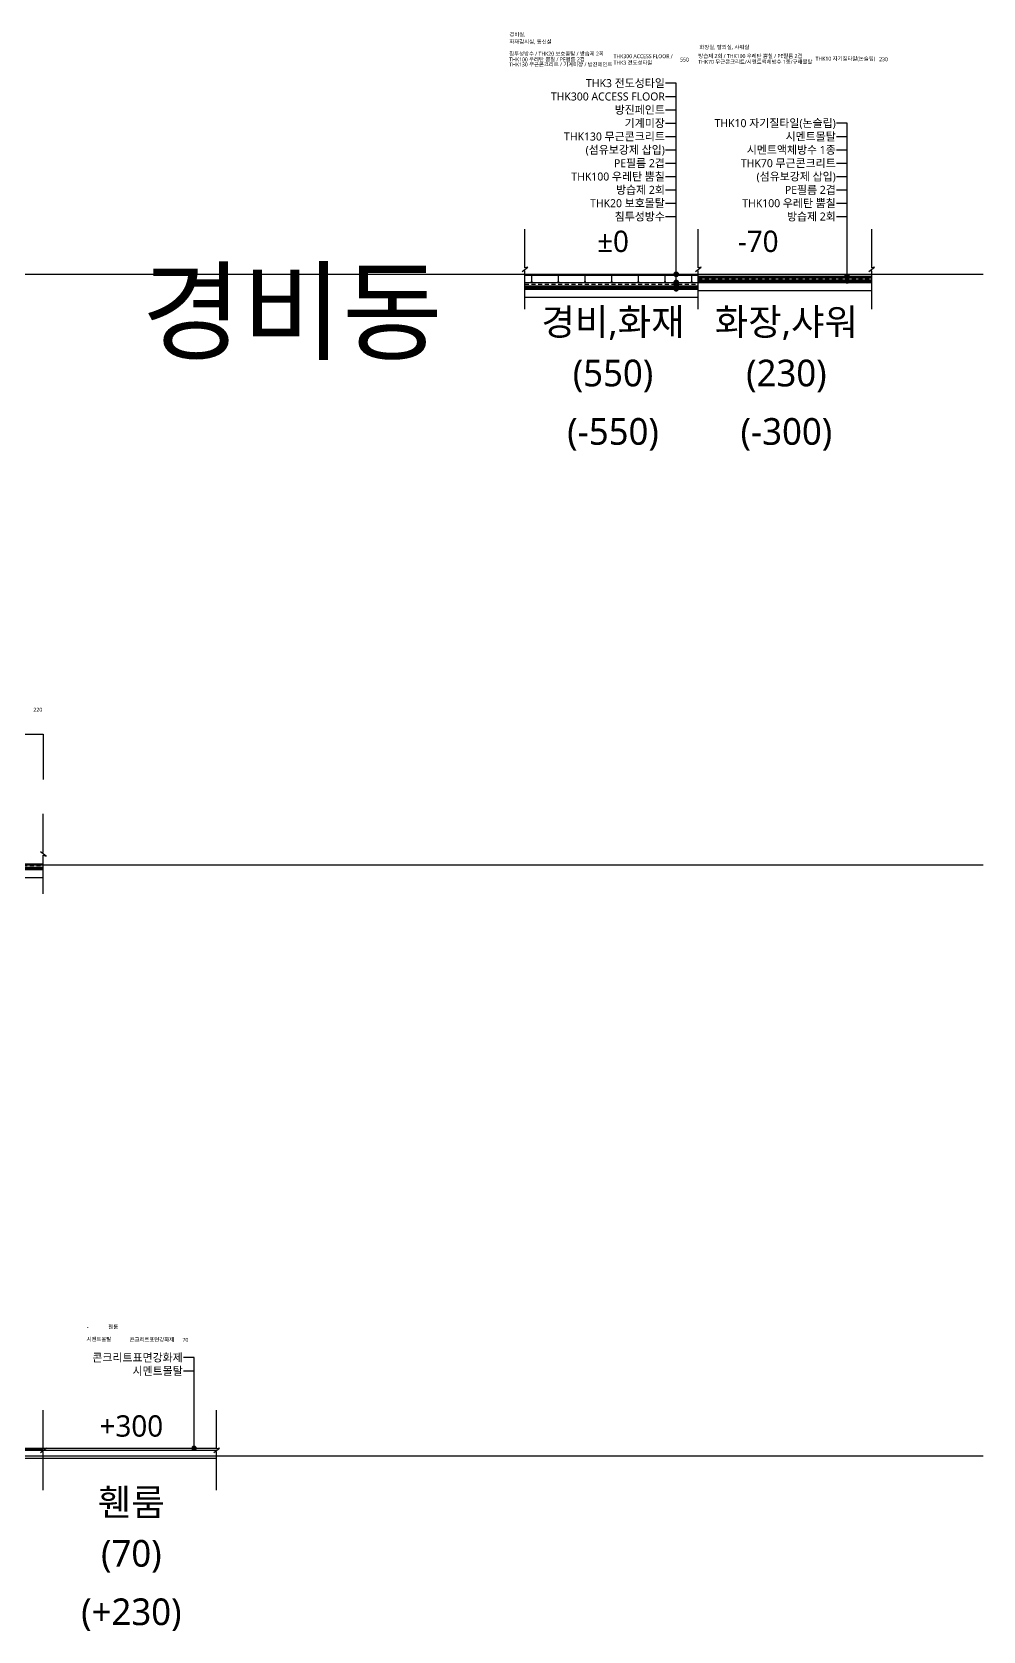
# Model space of a CAD drawing. Header units: millimetres. Extents: x 14892468 to 15300900, y -3565850 to -3401345.
# Drawn here: x 15054773 to 15090429, y -3550083 to -3490154 of the extents above; entities that cross this region are included whole.
import ezdxf
from ezdxf.enums import TextEntityAlignment as Align

# ---------------------------------------------------------------- set-up
doc = ezdxf.new("R2010")
doc.units = ezdxf.units.MM
doc.header["$LTSCALE"] = 100
doc.header["$MEASUREMENT"] = 0
doc.linetypes.add('HID', pattern=[2.5, 1.5, -1])
doc.layers.get('0').update_dxf_attribs({"linetype": 'CONTINUOUS'})
doc.layers.get('Defpoints').update_dxf_attribs({"color": 171, "linetype": 'CONTINUOUS'})
for name, color, linetype in [('ACCESS FLOOR', 9, 'CONTINUOUS'), ('FIN', 9, 'CONTINUOUS'), ('FIN(아스콘)', 3, 'CONTINUOUS'), ('HAT-252', 252, 'CONTINUOUS'), ('INS', 9, 'BATTING'), ('LED', 7, 'CONTINUOUS'), ('SYM', 7, 'CONTINUOUS'), ('TEXT(MIN)', 7, 'CONTINUOUS'), ('TEXT-기입', 6, 'CONTINUOUS'), ('wire-meshes', 1, 'CONTINUOUS')]:
    doc.layers.add(name, color=color, linetype=linetype)
doc.styles.add('CGS', font='cgse', dxfattribs={"bigfont": 'cgs'})
doc.styles.add('나눔바른고딕', font='NanumBarunGothic.ttf')
doc.linetypes.add('BATTING', pattern='A,0.0001,-0.1,[134,ltypeshp.shx,S=0.1,R=0,X=-0.1,Y=0],-0.2,[134,ltypeshp.shx,S=0.1,R=180,X=0.1,Y=0],-0.1', length=0.4001)
doc.dimstyles.new('NDIM 1200', dxfattribs={"dimscale": 500, "dimtxt": 3, "dimasz": 1, "dimexe": 2, "dimexo": 2, "dimgap": 1, "dimtad": 1, "dimdec": 0, "dimdsep": 46, "dimtxsty": 'CGS', "dimblk": 'DOT0', "dimcen": 1, "dimdle": 8, "dimclrd": 2, "dimclre": 2, "dimclrt": 2, "dimadec": 0, "dimazin": 0, "dimtfac": 1, "dimtdec": 0, "dimtix": 1, "dimtmove": 2, "dimatfit": 3, "dimldrblk": 'DOT0', "dimfxl": 1, "dimtolj": 1, "dimtzin": 0, "dimlwd": -1, "dimlwe": -1, "dimarcsym": 0})

# ---------------------------------------------------------------- blocks, each defined once
blk = doc.blocks.new('DOT0')
blk.add_line((-3, 0), (3, 0))
at = {"color": 6}
blk.add_circle((0, 0), 0.75, dxfattribs=at)

msp = doc.modelspace()

# ---------------------------------------------------------------- hatches: boundary and pattern name
at = {"layer": 'LED'}
h = msp.add_hatch(color=256, dxfattribs=at)
h.dxf.hatch_style = 1
edge = h.paths.add_edge_path()
edge.add_arc((15078925.5, -3499236.1), 108, 0, 360)
h = msp.add_hatch(color=256, dxfattribs=at)
h.dxf.hatch_style = 1
edge = h.paths.add_edge_path()
edge.add_arc((15078925.5, -3499541.1), 108, 0, 360)
h = msp.add_hatch(color=256, dxfattribs=at)
h.dxf.hatch_style = 1
edge = h.paths.add_edge_path()
edge.add_arc((15078925.5, -3499606.1), 108, 0, 360)
h = msp.add_hatch(color=256, dxfattribs=at)
h.dxf.hatch_style = 1
edge = h.paths.add_edge_path()
edge.add_arc((15078925.5, -3499721.1), 108, 0, 360)
h = msp.add_hatch(color=256, dxfattribs=at)
h.dxf.hatch_style = 1
edge = h.paths.add_edge_path()
edge.add_arc((15085333.3, -3499311.1), 108, 0, 360)

# ---------------------------------------------------------------- linework, layer by layer
at = {"color": 2, "ltscale": 0.1}
for points in [[(15073254.7, -3499791.1), (15079754.7, -3499791.1)], [(15079754.7, -3499541.1), (15086254.7, -3499541.1)], [(15073254.7, -3500091.1), (15079754.7, -3500091.1)], [(15079754.7, -3499841.1), (15086254.7, -3499841.1)], [(15055197, -3521549.6), (15048697, -3521549.6)], [(15055197, -3521849.6), (15048697, -3521849.6)], [(15048697, -3543300.4), (15055197, -3543300.4)], [(15055197, -3543300.4), (15061697, -3543300.4)], [(15048697, -3543600.4), (15055197, -3543600.4)], [(15055197, -3543600.4), (15061697, -3543600.4)]]:
    msp.add_lwpolyline(points, dxfattribs=at)
at = {"layer": 'ACCESS FLOOR'}
for p, q in [((15079754.7, -3499241.1), (15073254.7, -3499241.1)), ((15073254.7, -3499244.1), (15079754.7, -3499244.1)), ((15073254.7, -3499254.1), (15079754.7, -3499254.1)), ((15073254.7, -3499264.1), (15073494.7, -3499264.1)), ((15073254.7, -3499274.7), (15073484.9, -3499274.7)), ((15073473.2, -3499535), (15073473.2, -3499541.1)), ((15073536.2, -3499535), (15073473.2, -3499535)), ((15073489.7, -3499294.1), (15073482.2, -3499264.1)), ((15073519.7, -3499294.1), (15073489.7, -3499294.1)), ((15073494.7, -3499254.1), (15073494.7, -3499274.7)), ((15073514.7, -3499254.1), (15073494.7, -3499254.1)), ((15073494.7, -3499274.7), (15073514.7, -3499274.7)), ((15073494.7, -3499398.2), (15073494.7, -3499418.8)), ((15073514.7, -3499398.2), (15073494.7, -3499398.2)), ((15073494.7, -3499418.8), (15073514.7, -3499418.8)), ((15073499.7, -3499294.1), (15073499.7, -3499398.2)), ((15073499.7, -3499418.8), (15073499.7, -3499535)), ((15073504.7, -3499244.1), (15073504.7, -3499254.1)), ((15073509.7, -3499398.2), (15073509.7, -3499294.1)), ((15073509.7, -3499535), (15073509.7, -3499418.8)), ((15073514.7, -3499274.7), (15073514.7, -3499254.1)), ((15073514.7, -3499264.1), (15074494.7, -3499264.1)), ((15073514.7, -3499418.8), (15073514.7, -3499398.2)), ((15073519.7, -3499294.1), (15073527.2, -3499264.1)), ((15073524.6, -3499274.7), (15074484.9, -3499274.7)), ((15073536.2, -3499535), (15073536.2, -3499541.1)), ((15074473.2, -3499535), (15074473.2, -3499541.1)), ((15074536.2, -3499535), (15074473.2, -3499535)), ((15074489.7, -3499294.1), (15074482.2, -3499264.1)), ((15074519.7, -3499294.1), (15074489.7, -3499294.1)), ((15074494.7, -3499254.1), (15074494.7, -3499274.7)), ((15074514.7, -3499254.1), (15074494.7, -3499254.1)), ((15074494.7, -3499274.7), (15074514.7, -3499274.7)), ((15074494.7, -3499398.2), (15074494.7, -3499418.8)), ((15074514.7, -3499398.2), (15074494.7, -3499398.2)), ((15074494.7, -3499418.8), (15074514.7, -3499418.8)), ((15074499.7, -3499294.1), (15074499.7, -3499398.2)), ((15074499.7, -3499418.8), (15074499.7, -3499535)), ((15074504.7, -3499244.1), (15074504.7, -3499254.1)), ((15074509.7, -3499398.2), (15074509.7, -3499294.1)), ((15074509.7, -3499535), (15074509.7, -3499418.8)), ((15074514.7, -3499274.7), (15074514.7, -3499254.1)), ((15074514.7, -3499264.1), (15079754.7, -3499264.1)), ((15074514.7, -3499418.8), (15074514.7, -3499398.2)), ((15074519.7, -3499294.1), (15074527.2, -3499264.1)), ((15074524.6, -3499274.7), (15079754.7, -3499274.7)), ((15074536.2, -3499535), (15074536.2, -3499541.1)), ((15075473.2, -3499535), (15075473.2, -3499541.1)), ((15075536.2, -3499535), (15075473.2, -3499535)), ((15075489.7, -3499294.1), (15075482.2, -3499264.1)), ((15075519.7, -3499294.1), (15075489.7, -3499294.1)), ((15075494.7, -3499254.1), (15075494.7, -3499274.7)), ((15075514.7, -3499254.1), (15075494.7, -3499254.1)), ((15075494.7, -3499274.7), (15075514.7, -3499274.7)), ((15075494.7, -3499398.2), (15075494.7, -3499418.8)), ((15075514.7, -3499398.2), (15075494.7, -3499398.2)), ((15075494.7, -3499418.8), (15075514.7, -3499418.8)), ((15075499.7, -3499294.1), (15075499.7, -3499398.2)), ((15075499.7, -3499418.8), (15075499.7, -3499535)), ((15075504.7, -3499244.1), (15075504.7, -3499254.1)), ((15075509.7, -3499398.2), (15075509.7, -3499294.1)), ((15075509.7, -3499535), (15075509.7, -3499418.8)), ((15075514.7, -3499274.7), (15075514.7, -3499254.1)), ((15075514.7, -3499418.8), (15075514.7, -3499398.2)), ((15075519.7, -3499294.1), (15075527.2, -3499264.1)), ((15075536.2, -3499535), (15075536.2, -3499541.1)), ((15076473.2, -3499535), (15076473.2, -3499541.1)), ((15076536.2, -3499535), (15076473.2, -3499535)), ((15076489.7, -3499294.1), (15076482.2, -3499264.1)), ((15076519.7, -3499294.1), (15076489.7, -3499294.1)), ((15076494.7, -3499254.1), (15076494.7, -3499274.7)), ((15076514.7, -3499254.1), (15076494.7, -3499254.1)), ((15076494.7, -3499274.7), (15076514.7, -3499274.7)), ((15076494.7, -3499398.2), (15076494.7, -3499418.8)), ((15076514.7, -3499398.2), (15076494.7, -3499398.2)), ((15076494.7, -3499418.8), (15076514.7, -3499418.8)), ((15076499.7, -3499294.1), (15076499.7, -3499398.2)), ((15076499.7, -3499418.8), (15076499.7, -3499535)), ((15076504.7, -3499244.1), (15076504.7, -3499254.1)), ((15076509.7, -3499398.2), (15076509.7, -3499294.1)), ((15076509.7, -3499535), (15076509.7, -3499418.8)), ((15076514.7, -3499274.7), (15076514.7, -3499254.1)), ((15076514.7, -3499418.8), (15076514.7, -3499398.2)), ((15076519.7, -3499294.1), (15076527.2, -3499264.1)), ((15076536.2, -3499535), (15076536.2, -3499541.1)), ((15077473.2, -3499535), (15077473.2, -3499541.1)), ((15077536.2, -3499535), (15077473.2, -3499535)), ((15077489.7, -3499294.1), (15077482.2, -3499264.1)), ((15077519.7, -3499294.1), (15077489.7, -3499294.1)), ((15077494.7, -3499254.1), (15077494.7, -3499274.7)), ((15077514.7, -3499254.1), (15077494.7, -3499254.1)), ((15077494.7, -3499274.7), (15077514.7, -3499274.7)), ((15077494.7, -3499398.2), (15077494.7, -3499418.8)), ((15077514.7, -3499398.2), (15077494.7, -3499398.2)), ((15077494.7, -3499418.8), (15077514.7, -3499418.8)), ((15077499.7, -3499294.1), (15077499.7, -3499398.2)), ((15077499.7, -3499418.8), (15077499.7, -3499535)), ((15077504.7, -3499244.1), (15077504.7, -3499254.1)), ((15077509.7, -3499398.2), (15077509.7, -3499294.1)), ((15077509.7, -3499535), (15077509.7, -3499418.8)), ((15077514.7, -3499274.7), (15077514.7, -3499254.1)), ((15077514.7, -3499418.8), (15077514.7, -3499398.2)), ((15077519.7, -3499294.1), (15077527.2, -3499264.1)), ((15077536.2, -3499535), (15077536.2, -3499541.1)), ((15078473.2, -3499535), (15078473.2, -3499541.1)), ((15078536.2, -3499535), (15078473.2, -3499535)), ((15078489.7, -3499294.1), (15078482.2, -3499264.1)), ((15078519.7, -3499294.1), (15078489.7, -3499294.1)), ((15078494.7, -3499254.1), (15078494.7, -3499274.7)), ((15078514.7, -3499254.1), (15078494.7, -3499254.1)), ((15078494.7, -3499274.7), (15078514.7, -3499274.7)), ((15078494.7, -3499398.2), (15078494.7, -3499418.8)), ((15078514.7, -3499398.2), (15078494.7, -3499398.2)), ((15078494.7, -3499418.8), (15078514.7, -3499418.8)), ((15078499.7, -3499294.1), (15078499.7, -3499398.2)), ((15078499.7, -3499418.8), (15078499.7, -3499535)), ((15078504.7, -3499244.1), (15078504.7, -3499254.1)), ((15078509.7, -3499398.2), (15078509.7, -3499294.1)), ((15078509.7, -3499535), (15078509.7, -3499418.8)), ((15078514.7, -3499274.7), (15078514.7, -3499254.1)), ((15078514.7, -3499418.8), (15078514.7, -3499398.2)), ((15078519.7, -3499294.1), (15078527.2, -3499264.1)), ((15078536.2, -3499535), (15078536.2, -3499541.1)), ((15079473.2, -3499535), (15079473.2, -3499541.1)), ((15079536.2, -3499535), (15079473.2, -3499535)), ((15079489.7, -3499294.1), (15079482.2, -3499264.1)), ((15079519.7, -3499294.1), (15079489.7, -3499294.1)), ((15079494.7, -3499254.1), (15079494.7, -3499274.7)), ((15079514.7, -3499254.1), (15079494.7, -3499254.1)), ((15079494.7, -3499274.7), (15079514.7, -3499274.7)), ((15079494.7, -3499398.2), (15079494.7, -3499418.8)), ((15079514.7, -3499398.2), (15079494.7, -3499398.2)), ((15079494.7, -3499418.8), (15079514.7, -3499418.8)), ((15079499.7, -3499294.1), (15079499.7, -3499398.2)), ((15079499.7, -3499418.8), (15079499.7, -3499535)), ((15079504.7, -3499244.1), (15079504.7, -3499254.1)), ((15079509.7, -3499398.2), (15079509.7, -3499294.1)), ((15079509.7, -3499535), (15079509.7, -3499418.8)), ((15079514.7, -3499274.7), (15079514.7, -3499254.1)), ((15079514.7, -3499418.8), (15079514.7, -3499398.2)), ((15079519.7, -3499294.1), (15079527.2, -3499264.1)), ((15079536.2, -3499535), (15079536.2, -3499541.1))]:
    msp.add_line(p, q, dxfattribs=at)
at = {"layer": 'Defpoints', "ltscale": 0.1}
for p, q in [((15090428.8, -3499241.1), (14957697, -3499241.1)), ((15090428.8, -3521379.6), (14993303.5, -3521379.6)), ((15090428.8, -3543530.4), (14993303.5, -3543530.4))]:
    msp.add_line(p, q, dxfattribs=at)
at = {"layer": 'FIN', "ltscale": 0.1}
for points in [[(15073254.7, -3499771.1), (15079754.7, -3499771.1)], [(15079754.7, -3499311.1), (15086254.7, -3499311.1)], [(15079754.7, -3499321.1), (15086254.7, -3499321.1)], [(15079754.7, -3499351.1), (15086254.7, -3499351.1)], [(15048697, -3521329.6), (15055197, -3521329.6)], [(15048697, -3543230.4), (15055197, -3543230.4)], [(15048697, -3543260.4), (15055197, -3543260.4)], [(15055197, -3543230.4), (15061697, -3543230.4)]]:
    msp.add_lwpolyline(points, dxfattribs=at)
at = {"layer": 'FIN(아스콘)', "ltscale": 0.1}
for points in [[(15073254.7, -3499541.1), (15079754.7, -3499541.1)], [(15073254.7, -3499671.1), (15079754.7, -3499671.1)], [(15079754.7, -3499371.1), (15086254.7, -3499371.1)], [(15079754.7, -3499441.1), (15086254.7, -3499441.1)], [(15048697, -3521332.6), (15055197, -3521332.6)], [(15048697, -3521449.6), (15055197, -3521449.6)]]:
    msp.add_lwpolyline(points, dxfattribs=at)
at = {"layer": 'HAT-252', "linetype": 'HID', "ltscale": 0.1}
for points in [[(15073254.7, -3499786.1), (15079754.7, -3499786.1)], [(15079754.7, -3499361.1), (15086254.7, -3499361.1)]]:
    msp.add_lwpolyline(points, dxfattribs=at)
at = {"layer": 'INS', "ltscale": 1.2}
for points in [[(15073254.7, -3499721.1), (15079754.7, -3499721.1)], [(15079754.7, -3499491.1), (15086254.7, -3499491.1)], [(15048697, -3521499.6), (15055197, -3521499.6)]]:
    msp.add_lwpolyline(points, dxfattribs=at)
at = {"layer": 'SYM', "color": 251, "ltscale": 1000, "true_color": 0x636466}
for points in [[(15073254.7, -3500548.7), (15073254.7, -3499102.7), (15073144.7, -3499129.7), (15073364.7, -3498967.7), (15073254.7, -3498994.7), (15073254.7, -3497548.7)], [(15079754.7, -3500548.7), (15079754.7, -3499102.7), (15079644.7, -3499129.7), (15079864.7, -3498967.7), (15079754.7, -3498994.7), (15079754.7, -3497548.7)], [(15086254.7, -3500548.7), (15086254.7, -3499102.7), (15086144.7, -3499129.7), (15086364.7, -3498967.7), (15086254.7, -3498994.7), (15086254.7, -3497548.7)], [(15055197, -3522457.3), (15055197, -3521011.3), (15055307, -3521038.3), (15055087, -3520876.3), (15055197, -3520903.3), (15055197, -3519457.3)], [(15055197, -3544808), (15055197, -3543362), (15055087, -3543389), (15055307, -3543227), (15055197, -3543254), (15055197, -3541808)], [(15061697, -3544808), (15061697, -3543362), (15061587, -3543389), (15061807, -3543227), (15061697, -3543254), (15061697, -3541808)]]:
    msp.add_lwpolyline(points, dxfattribs=at)
at = {"layer": 'TEXT(MIN)', "ltscale": 10000}
for p, q in [((15078525.5, -3492571.5), (15078925.5, -3492571.5)), ((15078525.5, -3493071.5), (15078925.5, -3493071.5)), ((15078525.5, -3493571.5), (15078925.5, -3493571.5)), ((15078525.5, -3494071.5), (15078925.5, -3494071.5)), ((15084933.3, -3494071.5), (15085333.3, -3494071.5)), ((15078525.5, -3494571.5), (15078925.5, -3494571.5)), ((15084933.3, -3494571.5), (15085333.3, -3494571.5)), ((15078525.5, -3495071.5), (15078925.5, -3495071.5)), ((15078525.5, -3495571.5), (15078925.5, -3495571.5)), ((15084933.3, -3495071.5), (15085333.3, -3495071.5)), ((15084933.3, -3495571.5), (15085333.3, -3495571.5)), ((15078525.5, -3496071.5), (15078925.5, -3496071.5)), ((15084933.3, -3496071.5), (15085333.3, -3496071.5)), ((15078525.5, -3496571.5), (15078925.5, -3496571.5)), ((15084933.3, -3496571.5), (15085333.3, -3496571.5)), ((15078525.5, -3497071.5), (15078925.5, -3497071.5)), ((15084933.3, -3497071.5), (15085333.3, -3497071.5)), ((15060450.7, -3540335.8), (15060850.7, -3540335.8))]:
    msp.add_line(p, q, dxfattribs=at)
at = {"layer": 'TEXT-기입', "color": 2}
msp.add_lwpolyline([(15029197, -3518168.2), (15029197, -3516465.5), (15055197, -3516465.5), (15055197, -3518168.2)], dxfattribs=at)
at = {"layer": 'wire-meshes', "linetype": 'HID'}
for points in [[(15073254.7, -3499606.1), (15079754.7, -3499606.1)], [(15079754.7, -3499406.1), (15086254.7, -3499406.1)], [(15048697, -3521389.6), (15055197, -3521389.6)]]:
    msp.add_lwpolyline(points, dxfattribs=at)

# ---------------------------------------------------------------- texts
at = {"layer": 'TEXT(MIN)', "style": '나눔바른고딕'}
for s, p in [('THK3 전도성타일', (15078500.8, -3492071.5)), ('THK300 ACCESS FLOOR', (15078500.8, -3492571.5)), ('방진페인트', (15078500.8, -3493071.5)), ('기계미장', (15078500.8, -3493571.5)), ('THK10 자기질타일(논슬립)', (15084908.7, -3493571.5)), ('THK130 무근콘크리트', (15078500.8, -3494071.5)), ('(섬유보강제 삽입)', (15078500.8, -3494571.5)), ('시멘트액체방수 1종', (15084908.7, -3494571.5)), ('시멘트몰탈', (15084908.7, -3494071.5)), ('PE필름 2겹', (15078500.8, -3495071.5)), ('THK70 무근콘크리트', (15084908.7, -3495071.5)), ('THK100 우레탄 뿜칠', (15078500.8, -3495571.5)), ('(섬유보강제 삽입)', (15084908.7, -3495571.5)), ('방습제 2회', (15078500.8, -3496071.5)), ('PE필름 2겹', (15084908.7, -3496071.5)), ('THK20 보호몰탈', (15078500.8, -3496571.5)), ('THK100 우레탄 뿜칠', (15084908.7, -3496571.5)), ('침투성방수', (15078500.8, -3497071.5)), ('방습제 2회', (15084908.7, -3497071.5)), ('콘크리트표면강화제', (15060426.1, -3539835.8)), ('시멘트몰탈', (15060426.1, -3540335.8))]:
    msp.add_text(s, height=300, dxfattribs=at).set_placement(p, align=Align.MIDDLE_RIGHT)
at = {"layer": 'TEXT(MIN)', "color": 8, "style": '나눔바른고딕'}
msp.add_text('경비동', height=3000, dxfattribs=at).set_placement((15058878.9, -3502126.5))
at = {"layer": 'TEXT-기입', "style": '나눔바른고딕'}
for s, p in [('경비실,', (15072670.5, -3490316.9)), ('화재감시실, 통신실', (15072670.5, -3490590.4)), ('화장실, 탈의실, 샤워실', (15079792.7, -3490794.6)), ('THK100 우레탄 뿜칠 / PE필름 2겹', (15072664.9, -3491253.4)), ('THK130 무근콘크리트 / 기계미장 / 방진페인트', (15072664.9, -3491442.5)), ('침투성방수 / THK20 보호몰탈 / 방습제 2회', (15072664.9, -3491040.1)), ('THK300 ACCESS FLOOR /', (15076576.5, -3491135.9)), ('THK3 전도성타일', (15076576.5, -3491375.9)), ('-', (15056828.8, -3538766.6)), ('휀룸', (15057636.3, -3538750.9)), ('시멘트몰탈', (15056819.6, -3539219.4)), ('콘크리트표면강화제', (15058432.3, -3539229.5))]:
    msp.add_text(s, height=144, dxfattribs=at).set_placement(p)
for s, p in [('550', (15079237.6, -3491190)), ('230', (15086697.6, -3491177.8)), ('70', (15060526.8, -3539168.8))]:
    msp.add_text(s, height=144, dxfattribs=at).set_placement(p, align=Align.MIDDLE_CENTER)
for s, p in [('THK70 무근콘크리트/시멘트액체방수 1종/구배몰탈', (15079753.7, -3491272.7)), ('방습제 2회 / THK100 우레탄 뿜칠 / PE필름 2겹', (15079753.7, -3491055.1)), ('THK10 자기질타일(논슬립)', (15084151.8, -3491154.6)), ('220', (15054829.9, -3515553.6))]:
    msp.add_text(s, height=144, dxfattribs=at).set_placement(p, align=Align.MIDDLE_LEFT)
at = {"layer": 'TEXT-기입', "color": 6, "style": '나눔바른고딕'}
for s, height, p in [('±0', 800, (15076557, -3498001)), ('-70', 800, (15081999.5, -3498001)), ('경비,화재', 1000, (15076557, -3501020.7)), ('화장,샤워', 1000, (15083057, -3501020.7)), ('(550)', 1000, (15076557, -3502935.4)), ('(230)', 1000, (15083057, -3502935.4)), ('+300', 800, (15058499.3, -3542398.3)), ('휀룸', 1000, (15058499.3, -3545257.2)), ('(70)', 1000, (15058499.3, -3547171.9))]:
    msp.add_text(s, height=height, dxfattribs=at).set_placement(p, align=Align.MIDDLE_CENTER)
at = {"layer": 'TEXT-기입', "color": 4, "style": '나눔바른고딕'}
for s, p in [('(-550)', (15076557, -3505124.7)), ('(-300)', (15083057, -3505124.7)), ('(+230)', (15058499.3, -3549361.2))]:
    msp.add_text(s, height=1000, dxfattribs=at).set_placement(p, align=Align.MIDDLE_CENTER)

# ---------------------------------------------------------------- leaders
at = {"layer": 'LED', "ltscale": 10000}
for points in [[(15078925.5, -3499786.1), (15078925.5, -3492071.5), (15078525.5, -3492071.5)], [(15085333.3, -3499491.1), (15085333.3, -3493571.5), (15084933.3, -3493571.5)], [(15060850.7, -3543230.4), (15060850.7, -3539835.8), (15060450.7, -3539835.8)]]:
    msp.add_leader(points, dimstyle='NDIM 1200', override={"dimasz": 0.4, "dimtad": 0, "dimclrd": 256, "dimldrblk": 'Dot'}, dxfattribs=at)

doc.saveas('drawing.dxf')
